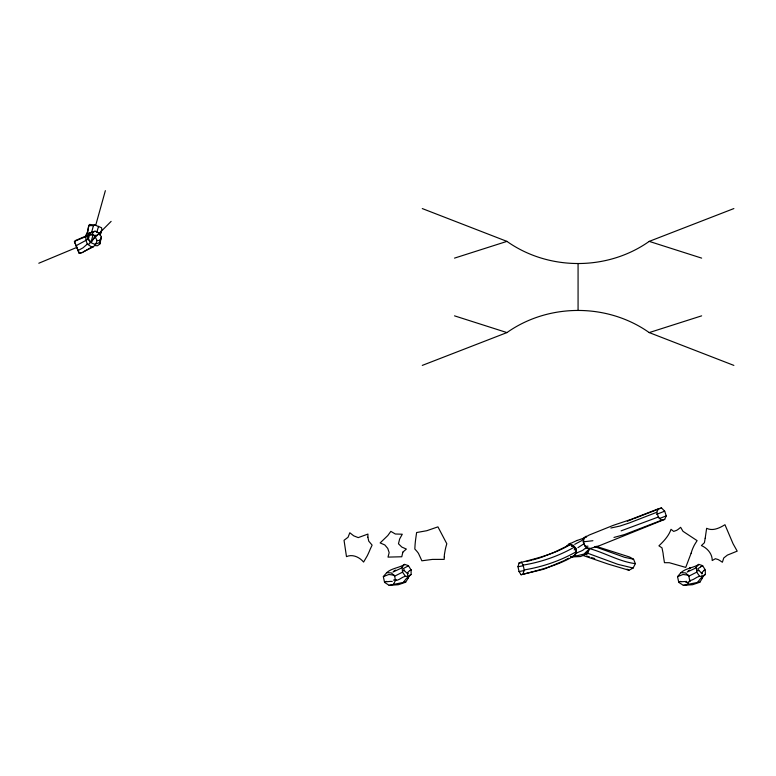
<?xml version="1.0" encoding="UTF-8"?>
<svg xmlns="http://www.w3.org/2000/svg" width="776" height="776" viewBox="0 0 776 776"><rect width="100%" height="100%" fill="white"/><g stroke="black" fill="none" stroke-linecap="round" stroke-linejoin="round"><path stroke-width="1.16" d="M100.385 234.43L101.831 229.356L101.54 227.727L94.721 224.991L89.744 224.448L88.774 225.603L87.756 231.869L85.903 236.127L85.864 239.929L87.271 244.101L92.286 247.331L95.099 245.332L94.721 244.343L90.346 242.374L87.843 238.067L88.813 233.139L95.147 231.219L99.192 233.072L101.336 236.845L100.007 243.8L97.533 245.73L95.38 245.643M94.721 224.991L93.44 225.612L88.774 225.603L87.378 232.266L85.438 236.244L75.253 240.608L74.312 241.646L75.485 244.023M98.591 226.291L96.757 232.402M93.44 225.612L91.587 232.48M701.717 572.678L704.045 570.476M101.2 231.093L100.094 235.477M88.464 238.872L89.88 233.101L95.147 231.219M583.212 541.832L584.27 537.855L589.139 535.052L613.389 525.303L630.801 519.474L658.368 508.794L661.521 507.94L664.683 511.19L666.264 515.885L664.683 519.396L599.761 545.557L588.703 548.971L585.269 546.343L583.212 541.832L592.913 540.717M517.99 566.732L519.028 562.978C536.526 558.293 554.792 554.151 570.515 544.364L574.473 547.051L576.461 551.6L574.473 555.606C558.177 565.714 539.252 569.972 521.094 574.735L519.028 571.534L517.99 566.732L523.199 565.752M523.16 573.658L524.198 569.914L523.16 565.103L521.094 561.902M93.159 234.468L91.228 241.384L111.123 221.383M95.729 225.244L105.361 190.663M100.007 243.8L99.474 242.665L101.336 236.845M96.04 243.596L97.039 240.531L94.468 235.409L90.055 234.847L75.689 240.832L74.564 241.986L79.133 253.238L82.217 252.617L91.694 247.127M90.346 242.374L89.114 244.091L87.271 244.101L83.061 247.796L78.085 250.532M87.843 238.067L86.98 239.813L76.921 245.255L76.329 246.623M95.118 235.749L91.374 242.306L88.289 239.396M588.906 549.457L587.287 553.084L617.764 564.298L633.109 568.051L635.369 563.638L633.575 559.234L629.637 557.032L596.113 546.314M664.683 519.396L661.521 520.25L658.368 517L656.787 512.296L658.368 508.794M89.744 224.448L88.483 226.223M93.847 231.529L92.121 234.09L90.055 234.847M587.296 553.744L589.828 548.195M393.49 584.183L395.469 580.487L394.654 576.151L391.356 572.921L386.7 572.649L383.334 576.626L384.556 582.388L389.135 585.337L403.277 582.417L406.508 578.333L411.154 574.492L411.028 569.885L408.418 565.646L404.587 564.385C399.106 568.003 391.909 568.013 386.7 572.649M687.711 584.183L689.68 580.487L688.865 576.151L685.577 572.921L680.911 572.649L677.545 576.626L678.767 582.388L683.355 585.337L697.488 582.417L700.718 578.333L705.374 574.492L705.248 569.885L702.639 565.646L698.798 564.385C693.327 568.003 686.12 568.013 680.911 572.649M577.072 540.523L583.416 538.234L586.297 536.226L581.806 540.571L574.715 544.345M403.277 582.417L405.644 582.223L408.011 578.372L407.545 573.561M697.488 582.417L699.855 582.223L702.231 578.372L701.95 574.977M575.53 556.111L584.328 554.006C586.646 550.494 594.183 546.605 584.658 548.739C581.719 552.289 575.695 551.261 574.376 556.353L571.049 556.974M99.192 233.072L97.213 235.225L94.468 235.409M101.346 238.513L99.134 240.521L97.039 240.531M392.899 572.077L400.969 568.294L404.587 564.385M687.109 572.077L695.189 568.294L698.798 564.385M80.549 253.422L81.082 252.821L78.822 252.316L75.854 244.944M566.257 546.508L568.585 544.354L573.192 545.208L576.112 548.622L576.578 552.89M583.416 538.806L583.678 543.937L577.936 547.662M408.418 565.646L407.72 566.131M702.639 565.646L701.94 566.131M733.873 208.569L649.211 241.384C607.511 270.902 548.642 270.902 506.941 241.384L422.28 208.569M422.28 365.399L506.941 332.584C548.642 303.067 607.511 303.067 649.211 332.584L733.873 365.399M402.113 567.295L402.54 572.164L394.654 576.151M586.268 553.695L583.222 555.538L608.306 564.123L628.938 570.253L633.109 568.051M696.324 567.295L696.751 572.164L688.865 576.151M409.825 570.476L407.497 572.678A94.071 14.938 -8.7 0 0 407.904 573.28M93.469 246.778L83.197 251.87M574.473 547.051C558.633 556.12 541.153 562.125 523.16 565.103M576.461 551.6C560.33 560.835 542.511 566.897 524.198 569.914M564.627 560.33L568.556 558.245M700.65 566.907L697.682 568.905L701.766 573.561M587.383 553.637L580.497 556.547L570.661 556.964M563.589 560.844L543.86 569.196L521.094 574.735M570.224 543.607L577.16 540.387M586.734 554.2L584.328 554.006M704.482 574.793L702.532 576.578L702.231 578.372M383.334 576.626L388.825 574.482L394.295 575.21M677.545 576.626L683.045 574.482L688.516 575.21M38.8 263.239L76.727 247.428M570.515 544.364L554.491 552.153L541.279 557.42M570.515 557.197L574.473 555.606M627.309 521.23L632.847 519.057M584.27 537.855L586.171 537.128M633.953 518.62L661.521 507.94M656.787 512.296L629.22 522.985L619.869 526.07L610.848 528.019M656.515 514.352L664.683 511.19M658.368 517L621.13 530.852M585.269 546.343L587.975 546.178M659.115 518.659L666.264 515.885M661.521 520.25L624.447 534.577L613.971 537.438M395.469 580.487C400.455 580.39 403.811 574.143 408.777 577.053M689.68 580.487C694.665 580.39 698.031 574.143 702.998 577.053M94.721 244.343L99.474 242.665M405.644 582.223L398.379 584.706L389.135 585.337M699.855 582.223L692.599 584.706L683.355 585.337M454.513 258.117L506.941 241.384M649.211 332.584L701.64 315.851M532.646 559.942L540.203 557.808M526.39 561.504L531.57 560.243M386.477 581.767L390.784 581.35M680.688 581.767L686.838 581.437M524.644 570.486L519.028 571.534M519.028 562.978L520.715 562.745M690.407 581.321L689.204 581.408M402.492 570.816L404.441 570.69L407.642 573.852M696.712 570.816L698.662 570.69M85.903 236.127L87.562 235.526L88.813 233.139L89.88 233.101M392.249 581.428L391.502 581.399M591.681 557.605L594.736 558.545M594.746 546.653L624.728 557.352L633.575 559.234M649.211 241.384L701.64 258.117M454.513 315.851L506.941 332.584M589.314 548.554C605.047 552.784 619.112 561.591 635.369 563.638M586.54 555.965L589.653 556.974M575.84 548.438L574.667 548.011M626.969 569.148L628.938 570.253M404.441 570.69L403.51 568.449L406.44 566.907A11.33 3.162 -48.9 0 0 407.701 566.189M407.992 578.353L408.312 576.578L410.271 574.793A6.829 3.628 17.6 0 1 411.164 574.502M690.33 568.459L689.757 567.518M696.751 572.164L699.477 576.064M402.54 572.164L405.256 576.064M583.678 543.937L586.481 548.021M78.822 252.316L79.133 253.238M578.072 263.646L578.072 310.332M701.989 566.024A11.33 3.094 -48.6 0 1 700.709 566.81M703.696 570.505A7.935 1.775 -14.1 0 1 704.88 569.885M702.154 573.474A86.873 13.745 -13.2 0 1 702.299 573.115M701.698 573.241A94.041 14.938 -9.4 0 1 701.601 572.698M688.147 582.65A129.175 38.257 -44.9 0 1 685.916 582.504M678.874 581.903A47.773 19.322 -71.4 0 1 680.775 581.399M689.631 570.127A20.952 1.183 -33.2 0 1 688.128 571.02M704.472 574.783A6.829 3.637 17.9 0 1 705.365 574.482M395.469 570.098A20.952 1.174 -33.2 0 1 393.965 570.981M396.332 579.827A130.814 37.578 -43.1 0 1 393.442 580.079M384.654 581.903A47.773 19.322 -71.4 0 1 386.564 581.399M407.933 573.474A86.815 13.755 -11.4 0 1 407.769 573.289M410.213 570.438A7.935 1.542 -15.7 0 1 411.396 569.894M586.54 552.803A71.062 11.989 49.5 0 1 585.443 552.551M574.172 549.903A15.035 0.921 -31.6 0 1 574.521 549.573M574.909 556.45A23.018 4.307 3.5 0 1 576.102 556.237M572.552 546.032A27.887 2.192 -35.4 0 1 571.505 546.566M570.36 543.278A67.24 22.106 -56.9 0 1 568.721 544.054M402.87 552.105L401.774 556.761L388.01 557.11L389.164 552.638L387.777 548.448L384.828 544.956L380.143 542.928L387.835 535.527L390.823 531.366L395.333 533.995L402.278 534.227L399.659 538.961L398.457 543.763L401.822 547.07L406.362 549.068L402.87 552.105M444.279 556.935L444.212 559.38L432.397 559.409L421.872 560.805L418.477 553.395A33.834 33.834 0 0 0 416.557 550.921L414.83 549.03L415.063 544.917A98.096 98.096 0 0 1 415.635 539.446L416.615 532.54L426.819 530.706L437.936 526.865L446.811 543.743L446.045 546.411A102.287 102.287 0 0 0 445.24 549.777L444.435 554.423A29.168 29.168 0 0 0 444.279 556.935M367.863 537.167L368.755 541.153L372.121 545.13L370.152 549.301A71.091 71.091 0 0 1 368.649 552.861A81.141 81.141 0 0 1 367.184 555.936L363.595 562.057C359.54 557.226 352.653 553.86 346.484 556.625L344.04 540.3L348.055 537.244L349.811 532.763L353.749 535.847L358.24 537.613L367.96 534.063L367.863 537.167M705.19 538.282L704.424 542.715L701.407 545.567C707.285 548.089 712.387 553.87 712.213 560.534L715.385 558.72L718.062 559.525A23.134 23.134 0 0 1 720.914 561.281L722.378 562.231L723.765 557.963L727.355 555.121L737.2 551.135L733.058 543.733L724.949 524.721C719.575 528.039 712.882 531.347 706.635 528.31L705.19 538.282M691.135 553.191L685.732 567.411L669.319 562.716L664.45 562.678L663.305 555.335A38.422 38.422 0 0 1 663.102 553.337L661.986 547.846L658.921 545.829C663.839 541.153 668.844 535.847 671.007 529.319L673.655 531.405L676.565 530.377A19.478 19.478 0 0 0 678.282 529.251A17.644 17.644 0 0 0 678.961 528.718L680.639 527.321L682.996 531.317L697.11 540.639L695.325 543.462A31.389 31.389 0 0 0 694.054 545.664L692.949 548.031A63.545 63.545 0 0 0 691.95 550.543L691.135 553.191"/></g></svg>
